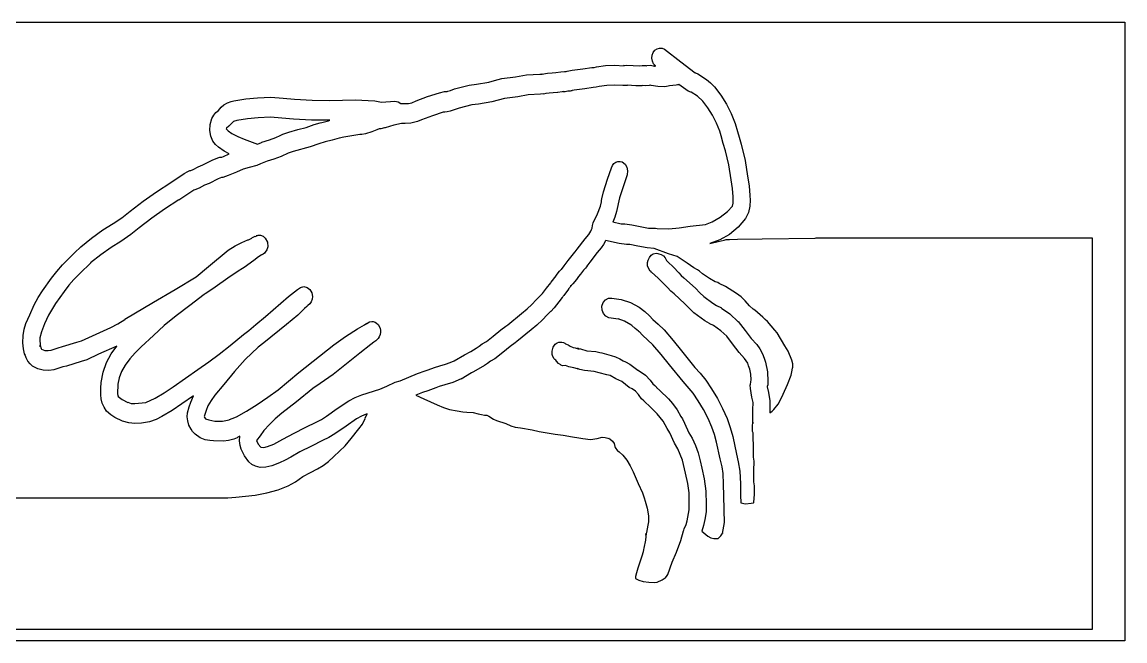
# Model space of a CAD drawing. Extents: x -65 to 553, y 0 to 3651.
# Drawn here: x 225 to 514.3, y 1116 to 1278.4 of the extents above; entities that cross this region are included whole.
import ezdxf

# ---------------------------------------------------------------- set-up
doc = ezdxf.new("R2010")
doc.units = 0

msp = doc.modelspace()

# ---------------------------------------------------------------- linework, layer by layer
at = {"layer": 'Calque_1'}
for p, q in [((209.441, 1278.41), (272.338, 1278.41)), ((272.338, 1278.41), (272.338, 1278.41)), ((272.338, 1278.41), (514.32, 1278.41)), ((514.32, 1278.41), (514.32, 1115.98)), ((390.302, 1269.69), (390.577, 1270.41)), ((390.577, 1270.41), (391.009, 1270.99)), ((391.009, 1270.99), (391.564, 1271.4)), ((391.564, 1271.4), (392.21, 1271.59)), ((392.21, 1271.6), (392.215, 1271.59)), ((392.215, 1271.59), (392.871, 1271.55)), ((392.871, 1271.55), (393.49, 1271.27)), ((393.49, 1271.27), (397.777, 1267.93)), ((390.223, 1268.91), (390.302, 1269.69)), ((390.342, 1268.14), (390.223, 1268.91)), ((390.641, 1267.45), (390.342, 1268.14)), ((391.109, 1266.89), (390.641, 1267.45)), ((397.779, 1267.94), (401.566, 1265.06)), ((354.427, 1263.99), (357.343, 1264.54)), ((357.341, 1264.54), (360.83, 1264.73)), ((360.83, 1264.73), (361.426, 1264.76)), ((361.426, 1264.76), (361.288, 1264.73)), ((361.291, 1264.73), (362.799, 1264.99)), ((362.799, 1264.99), (364.013, 1265.07)), ((364.013, 1265.08), (365.035, 1265.19)), ((365.035, 1265.19), (366.326, 1265.35)), ((366.326, 1265.35), (367.313, 1265.41)), ((367.313, 1265.42), (367.471, 1265.43)), ((367.471, 1265.43), (367.622, 1265.45)), ((367.622, 1265.45), (367.715, 1265.46)), ((367.715, 1265.46), (367.969, 1265.52)), ((367.969, 1265.53), (369.286, 1265.74)), ((369.286, 1265.74), (372.102, 1266.1)), ((372.102, 1266.1), (374.422, 1266.48)), ((374.422, 1266.48), (375.083, 1266.51)), ((375.083, 1266.51), (375.684, 1266.66)), ((375.684, 1266.66), (378.026, 1266.98)), ((378.026, 1266.98), (380.386, 1267.12)), ((380.386, 1267.12), (382.899, 1266.95)), ((382.717, 1266.99), (382.78, 1267.02)), ((382.899, 1266.96), (382.717, 1266.99)), ((382.78, 1267.02), (383.561, 1267.1)), ((383.561, 1267.1), (385.294, 1267.03)), ((385.294, 1267.03), (386.871, 1266.92)), ((386.871, 1266.92), (387.611, 1267.04)), ((387.611, 1267.04), (388.495, 1267.01)), ((388.495, 1267.01), (388.664, 1266.94)), ((388.664, 1266.94), (388.858, 1267.02)), ((388.858, 1267.02), (389.829, 1267.08)), ((389.829, 1267.08), (390.898, 1266.84)), ((390.728, 1266.91), (391.149, 1266.85)), ((390.866, 1266.84), (390.728, 1266.9)), ((390.953, 1266.81), (390.866, 1266.84)), ((390.9, 1266.84), (390.953, 1266.81)), ((391.149, 1266.85), (391.109, 1266.88)), ((401.566, 1265.06), (401.642, 1265.06)), ((401.642, 1265.06), (402.256, 1264.78)), ((402.256, 1264.78), (404.524, 1263.37)), ((338.452, 1260.87), (342.243, 1261.85)), ((342.243, 1261.85), (344.18, 1262.1)), ((344.183, 1262.11), (347.403, 1262.64)), ((347.403, 1262.64), (348.937, 1263.07)), ((348.937, 1263.07), (350.84, 1263.56)), ((350.84, 1263.56), (354.427, 1264)), ((378.393, 1261.74), (376.332, 1261.46)), ((380.465, 1261.87), (378.393, 1261.74)), ((382.576, 1261.72), (380.465, 1261.87)), ((383.69, 1261.76), (382.576, 1261.72)), ((383.899, 1261.83), (383.69, 1261.76)), ((383.854, 1261.86), (383.899, 1261.83)), ((384.886, 1261.8), (383.854, 1261.85)), ((386.008, 1261.66), (384.889, 1261.8)), ((387.532, 1261.69), (386.008, 1261.66)), ((387.863, 1261.75), (387.532, 1261.69)), ((388.575, 1261.69), (387.863, 1261.74)), ((389.519, 1261.75), (388.575, 1261.69)), ((389.715, 1261.83), (389.519, 1261.75)), ((390.019, 1261.73), (389.715, 1261.83)), ((391.773, 1261.47), (390.019, 1261.73)), ((394.795, 1261.64), (394.504, 1261.6)), ((395.716, 1261.76), (394.795, 1261.64)), ((396.562, 1261.88), (395.716, 1261.76)), ((396.909, 1261.93), (396.562, 1261.87)), ((397.094, 1261.97), (396.909, 1261.93)), ((397.261, 1262.03), (397.094, 1261.97)), ((397.261, 1262.03), (397.261, 1262.03)), ((397.266, 1262.02), (397.261, 1262.03)), ((399.743, 1260.28), (397.266, 1262.02)), ((404.524, 1263.37), (405.598, 1262.48)), ((405.598, 1262.48), (406.611, 1261.43)), ((328.353, 1257.76), (331.366, 1258.88)), ((331.366, 1258.88), (334.475, 1259.86)), ((334.478, 1259.85), (335.78, 1260.17)), ((335.78, 1260.18), (336.057, 1260.2)), ((336.057, 1260.2), (336.404, 1260.17)), ((336.407, 1260.17), (336.46, 1260.18)), ((336.46, 1260.18), (336.685, 1260.26)), ((336.685, 1260.26), (337.327, 1260.47)), ((337.327, 1260.48), (338.452, 1260.87)), ((355.065, 1258.8), (351.512, 1258.37)), ((357.766, 1259.32), (355.065, 1258.8)), ((361.008, 1259.48), (357.766, 1259.31)), ((361.778, 1259.53), (361.008, 1259.48)), ((362.346, 1259.63), (361.778, 1259.52)), ((363.249, 1259.77), (362.346, 1259.63)), ((364.344, 1259.84), (363.249, 1259.77)), ((365.458, 1259.96), (364.347, 1259.84)), ((365.49, 1259.96), (365.458, 1259.96)), ((366.659, 1260.11), (365.49, 1259.96)), ((366.948, 1260.14), (366.659, 1260.12)), ((367.093, 1260.11), (366.948, 1260.13)), ((367.225, 1260.11), (367.093, 1260.11)), ((367.331, 1260.12), (367.225, 1260.11)), ((367.408, 1260.13), (367.331, 1260.12)), ((368.128, 1260.23), (367.411, 1260.13)), ((368.696, 1260.31), (368.128, 1260.23)), ((368.749, 1260.31), (368.696, 1260.31)), ((369.043, 1260.37), (368.749, 1260.31)), ((369.178, 1260.4), (369.043, 1260.36)), ((369.268, 1260.44), (369.178, 1260.4)), ((369.85, 1260.53), (369.268, 1260.44)), ((372.649, 1260.88), (369.85, 1260.52)), ((374.829, 1261.25), (372.649, 1260.88)), ((375.613, 1261.3), (374.829, 1261.25)), ((376.332, 1261.46), (375.613, 1261.29)), ((393.625, 1261.44), (391.773, 1261.47)), ((394.491, 1261.6), (393.623, 1261.44)), ((394.504, 1261.6), (394.491, 1261.6)), ((400.386, 1259.98), (399.743, 1260.28)), ((400.497, 1259.97), (400.386, 1259.98)), ((402.182, 1258.93), (400.497, 1259.97)), ((403.531, 1257.68), (402.182, 1258.93)), ((406.611, 1261.43), (408.281, 1259.26)), ((408.281, 1259.26), (409.768, 1256.88)), ((276.465, 1255.2), (277.217, 1256.05)), ((277.217, 1256.05), (277.897, 1256.65)), ((277.897, 1256.65), (278.833, 1257.21)), ((278.831, 1257.21), (279.852, 1257.57)), ((279.852, 1257.57), (280.5, 1257.7)), ((280.5, 1257.7), (283.636, 1258.25)), ((283.636, 1258.25), (286.694, 1258.53)), ((286.692, 1258.52), (290.192, 1258.68)), ((290.195, 1258.68), (293.433, 1258.44)), ((293.433, 1258.44), (296.394, 1258.18)), ((296.394, 1258.18), (301.069, 1257.94)), ((301.069, 1257.94), (305.72, 1257.86)), ((305.72, 1257.86), (312.367, 1258.01)), ((312.367, 1258.01), (317.489, 1257.69)), ((317.489, 1257.69), (319.259, 1257.41)), ((319.259, 1257.41), (322.789, 1257.66)), ((322.789, 1257.66), (323.598, 1257.5)), ((323.598, 1257.5), (324.305, 1257)), ((324.305, 1257), (326.374, 1257.06)), ((326.374, 1257.06), (327.207, 1257.25)), ((327.207, 1257.25), (328.353, 1257.76)), ((342.974, 1256.68), (339.624, 1255.81)), ((344.752, 1256.9), (342.974, 1256.68)), ((348.178, 1257.47), (344.752, 1256.9)), ((351.512, 1258.37), (348.178, 1257.47)), ((404.881, 1255.91), (403.531, 1257.68)), ((406.111, 1253.94), (404.881, 1255.91)), ((409.768, 1256.88), (411.043, 1254.37)), ((274.314, 1251.56), (274.775, 1253.09)), ((274.775, 1253.1), (275.277, 1253.98)), ((275.277, 1253.98), (275.83, 1254.64)), ((275.83, 1254.63), (276.468, 1255.19)), ((284.093, 1253.03), (281.35, 1252.55)), ((286.943, 1253.29), (284.093, 1253.03)), ((290.158, 1253.44), (286.943, 1253.28)), ((293.105, 1253.21), (290.158, 1253.44)), ((290.158, 1253.44), (290.16, 1253.44)), ((296.158, 1252.94), (293.105, 1253.21)), ((332.602, 1253.84), (329.742, 1252.77)), ((335.467, 1254.74), (332.602, 1253.84)), ((335.674, 1254.79), (335.467, 1254.73)), ((335.838, 1254.77), (335.674, 1254.79)), ((336.502, 1254.85), (335.838, 1254.77)), ((337.32, 1255.04), (336.502, 1254.86)), ((338.576, 1255.44), (337.32, 1255.03)), ((339.621, 1255.81), (338.576, 1255.44)), ((407.172, 1251.86), (406.111, 1253.94)), ((411.043, 1254.37), (412.077, 1251.79)), ((274.219, 1249.96), (274.314, 1251.56)), ((278.632, 1250.59), (278.484, 1250.36)), ((278.484, 1250.35), (278.513, 1250.35)), ((278.513, 1250.35), (278.99, 1249.9)), ((279.241, 1251.12), (278.635, 1250.58)), ((280.191, 1252.02), (279.241, 1251.12)), ((280.453, 1252.28), (280.191, 1252.02)), ((280.466, 1252.34), (280.453, 1252.28)), ((281.35, 1252.55), (280.466, 1252.34)), ((294.917, 1249.53), (297.344, 1250.19)), ((300.921, 1252.7), (296.158, 1252.94)), ((297.344, 1250.19), (299.519, 1250.73)), ((299.519, 1250.73), (301.582, 1251.49)), ((305.726, 1252.62), (300.921, 1252.7)), ((301.582, 1251.49), (303.178, 1251.95)), ((303.178, 1251.96), (303.567, 1252.07)), ((303.567, 1252.07), (305.39, 1252.52)), ((305.39, 1252.52), (305.726, 1252.62)), ((318.039, 1250.13), (316.738, 1249.64)), ((318.682, 1250.35), (318.039, 1250.13)), ((319.129, 1250.42), (318.661, 1250.36)), ((318.661, 1250.36), (318.682, 1250.35)), ((320.082, 1250.65), (319.129, 1250.42)), ((320.185, 1250.69), (320.082, 1250.66)), ((322.484, 1251.39), (320.185, 1250.68)), ((324.503, 1251.76), (322.484, 1251.39)), ((325.493, 1251.75), (324.503, 1251.75)), ((326.974, 1251.85), (325.493, 1251.75)), ((328.689, 1252.3), (326.974, 1251.85)), ((329.742, 1252.77), (328.686, 1252.3)), ((408.016, 1249.77), (407.172, 1251.86)), ((412.077, 1251.8), (412.71, 1249.69)), ((274.46, 1248.45), (274.219, 1249.96)), ((275.008, 1247.19), (274.46, 1248.45)), ((275.73, 1246.25), (275.008, 1247.19)), ((278.99, 1249.9), (280.013, 1249.18)), ((280.013, 1249.18), (281.553, 1248.36)), ((281.553, 1248.36), (283.204, 1247.66)), ((283.204, 1247.66), (286.755, 1246.4)), ((287.901, 1246.88), (289.867, 1247.53)), ((289.867, 1247.53), (291.549, 1248.1)), ((291.552, 1248.1), (292.679, 1248.64)), ((292.679, 1248.65), (293.348, 1248.97)), ((293.348, 1248.97), (294.917, 1249.53)), ((306.345, 1247.4), (304.479, 1246.93)), ((308.117, 1247.91), (306.342, 1247.39)), ((309.366, 1248.2), (308.12, 1247.91)), ((309.866, 1248.28), (309.366, 1248.2)), ((313.589, 1248.88), (309.866, 1248.28)), ((314.145, 1248.93), (313.589, 1248.88)), ((315.052, 1249.09), (314.142, 1248.93)), ((316.738, 1249.64), (315.052, 1249.09)), ((408.418, 1248.52), (408.016, 1249.77)), ((408.889, 1246.54), (408.418, 1248.52)), ((412.71, 1249.68), (413.062, 1248.2)), ((413.062, 1248.2), (413.654, 1246.33)), ((276.5, 1245.53), (275.73, 1246.25)), ((278.016, 1244.52), (276.5, 1245.53)), ((279.318, 1243.82), (278.016, 1244.51)), ((286.755, 1246.4), (287.763, 1246.82)), ((287.763, 1246.82), (287.901, 1246.88)), ((296.092, 1244.47), (294.772, 1244)), ((300.574, 1245.64), (296.092, 1244.47)), ((302.805, 1246.45), (300.574, 1245.63)), ((304.479, 1246.93), (302.805, 1246.45)), ((409.495, 1244.62), (408.889, 1246.54)), ((410.355, 1240.92), (409.495, 1244.62)), ((413.654, 1246.34), (414.647, 1242.09)), ((272.401, 1240.96), (275.021, 1242.23)), ((275.021, 1242.23), (276.579, 1242.84)), ((276.579, 1242.84), (276.833, 1242.92)), ((276.833, 1242.92), (277.143, 1242.97)), ((277.143, 1242.98), (277.336, 1242.98)), ((277.336, 1242.98), (277.775, 1243.13)), ((277.775, 1243.13), (279.32, 1243.82)), ((289.237, 1241.88), (287.559, 1241.18)), ((290.973, 1242.44), (289.237, 1241.87)), ((292.978, 1243.14), (290.975, 1242.44)), ((294.772, 1244), (292.978, 1243.13)), ((380.251, 1241.25), (380.73, 1241.62)), ((380.73, 1241.62), (381.283, 1241.82)), ((381.283, 1241.82), (381.857, 1241.84)), ((381.857, 1241.85), (382.415, 1241.7)), ((382.418, 1241.69), (383.159, 1241.14)), ((414.647, 1242.09), (415.329, 1237.94)), ((263.952, 1236.27), (267.509, 1238.66)), ((267.509, 1238.67), (268.472, 1239.22)), ((268.472, 1239.22), (268.972, 1239.42)), ((268.972, 1239.42), (269.211, 1239.44)), ((269.208, 1239.44), (269.832, 1239.71)), ((269.835, 1239.71), (271.176, 1240.44)), ((271.176, 1240.44), (272.401, 1240.97)), ((281.231, 1239.05), (279.053, 1238.1)), ((283.009, 1239.83), (281.231, 1239.05)), ((284.533, 1240.2), (283.009, 1239.83)), ((286.517, 1240.75), (284.533, 1240.2)), ((287.559, 1241.18), (286.517, 1240.75)), ((378.576, 1237.19), (379.592, 1240.15)), ((379.592, 1240.15), (379.862, 1240.76)), ((379.862, 1240.76), (380.251, 1241.25)), ((383.159, 1241.14), (383.651, 1240.33)), ((383.651, 1240.33), (383.849, 1239.35)), ((383.849, 1239.35), (383.714, 1238.32)), ((410.998, 1237.01), (410.355, 1240.92)), ((260.193, 1233.87), (263.952, 1236.27)), ((274.021, 1236.08), (272.854, 1235.58)), ((276.439, 1237.26), (274.021, 1236.08)), ((277.251, 1237.58), (276.439, 1237.26)), ((277.595, 1237.64), (277.251, 1237.58)), ((279.053, 1238.1), (277.595, 1237.64)), ((377.531, 1233.86), (378.576, 1237.19)), ((383.714, 1238.33), (382.64, 1235.17)), ((411.337, 1234.71), (410.998, 1237.01)), ((415.329, 1237.94), (415.692, 1235.42)), ((256.691, 1231.38), (260.192, 1233.86)), ((269.462, 1233.96), (266.123, 1231.7)), ((270.065, 1234.31), (269.462, 1233.96)), ((270.287, 1234.35), (270.065, 1234.31)), ((271.43, 1234.82), (270.287, 1234.35)), ((272.854, 1235.58), (271.43, 1234.81)), ((377.068, 1232.03), (377.531, 1233.85)), ((382.64, 1235.17), (381.73, 1232.31)), ((411.503, 1232.55), (411.337, 1234.71)), ((415.692, 1235.42), (415.895, 1232.86)), ((415.895, 1232.86), (415.954, 1231.64)), ((253.3, 1228.79), (256.691, 1231.38)), ((266.123, 1231.71), (262.369, 1229.31)), ((375.954, 1228.06), (376.687, 1230.08)), ((376.687, 1230.09), (376.949, 1231.26)), ((376.949, 1231.26), (376.965, 1231.53)), ((376.965, 1231.54), (377.065, 1232.03)), ((381.269, 1230.27), (380.92, 1228.67)), ((381.325, 1230.72), (381.269, 1230.27)), ((381.73, 1232.3), (381.325, 1230.72)), ((410.027, 1228.71), (411.342, 1230.12)), ((411.339, 1230.12), (411.538, 1230.88)), ((411.538, 1230.88), (411.503, 1232.54)), ((415.903, 1230.13), (415.559, 1228.47)), ((415.954, 1231.64), (415.903, 1230.13)), ((248.822, 1225.5), (251.147, 1227.05)), ((251.147, 1227.05), (253.3, 1228.79)), ((259.02, 1226.92), (255.72, 1224.4)), ((262.369, 1229.3), (259.02, 1226.92)), ((374.824, 1225.68), (375.954, 1228.06)), ((380.499, 1227.22), (379.991, 1225.93)), ((380.92, 1228.67), (380.499, 1227.22)), ((406.063, 1225.99), (408.125, 1227.23)), ((408.125, 1227.23), (410.027, 1228.71)), ((415.559, 1228.47), (414.739, 1226.81)), ((246.19, 1223.86), (248.822, 1225.5)), ((255.721, 1224.4), (253.539, 1222.63)), ((374.348, 1223.99), (374.554, 1224.34)), ((374.554, 1224.34), (374.615, 1225.03)), ((374.615, 1225.03), (374.824, 1225.68)), ((379.991, 1225.94), (382.14, 1225.48)), ((382.14, 1225.48), (382.658, 1225.41)), ((382.658, 1225.41), (383.053, 1225.48)), ((383.053, 1225.48), (383.124, 1225.44)), ((383.124, 1225.44), (384.942, 1225.18)), ((384.942, 1225.18), (387.556, 1224.66)), ((387.556, 1224.67), (389.318, 1224.35)), ((389.318, 1224.35), (389.331, 1224.35)), ((389.331, 1224.35), (391.167, 1224.28)), ((391.167, 1224.28), (391.599, 1224.2)), ((391.599, 1224.2), (394.689, 1224.14)), ((394.689, 1224.14), (397.343, 1224.4)), ((397.343, 1224.4), (400.28, 1224.83)), ((400.28, 1224.84), (404.262, 1225.31)), ((404.262, 1225.31), (406.063, 1225.99)), ((412.863, 1224.58), (410.575, 1222.68)), ((414.739, 1226.81), (412.863, 1224.58)), ((240.384, 1219.44), (243.214, 1221.72)), ((243.214, 1221.72), (246.189, 1223.86)), ((253.539, 1222.64), (250.838, 1220.82)), ((282.614, 1220.51), (284.228, 1221.21)), ((284.231, 1221.21), (284.369, 1221.25)), ((284.369, 1221.26), (285.25, 1221.73)), ((285.25, 1221.74), (286.117, 1222.18)), ((286.117, 1222.17), (286.52, 1222.32)), ((286.39, 1222.26), (286.739, 1222.39)), ((286.432, 1222.29), (286.39, 1222.27)), ((286.53, 1222.33), (286.432, 1222.29)), ((286.52, 1222.33), (286.53, 1222.33)), ((286.742, 1222.4), (286.924, 1222.44)), ((286.924, 1222.44), (287.194, 1222.46)), ((287.192, 1222.47), (287.501, 1222.45)), ((287.501, 1222.45), (288.181, 1222.21)), ((288.181, 1222.21), (288.774, 1221.71)), ((288.774, 1221.71), (289.324, 1220.65)), ((370.609, 1218.82), (372.707, 1221.49)), ((372.707, 1221.5), (373.641, 1222.68)), ((373.641, 1222.68), (374.213, 1223.56)), ((374.213, 1223.56), (374.348, 1223.99)), ((408.029, 1221.21), (405.381, 1220.28)), ((407.622, 1220.78), (409.175, 1221.2)), ((410.575, 1222.68), (408.029, 1221.21)), ((409.178, 1221.2), (409.678, 1221.35)), ((409.678, 1221.35), (409.733, 1221.32)), ((409.733, 1221.32), (409.963, 1221.33)), ((409.963, 1221.34), (410.585, 1221.36)), ((410.585, 1221.36), (412.646, 1221.41)), ((412.646, 1221.41), (419.166, 1221.51)), ((419.166, 1221.51), (433.085, 1221.72)), ((433.085, 1221.73), (433.337, 1221.81)), ((433.337, 1221.81), (437.681, 1221.81)), ((437.681, 1221.81), (505.737, 1221.81)), ((505.737, 1221.81), (505.737, 1118.96)), ((238.73, 1217.87), (240.384, 1219.44)), ((248.34, 1219.28), (245.596, 1217.3)), ((250.838, 1220.82), (248.34, 1219.28)), ((273.857, 1214.29), (279.008, 1218.52)), ((279.008, 1218.52), (280.839, 1219.65)), ((280.839, 1219.65), (282.617, 1220.51)), ((289.181, 1218.63), (288.771, 1217.98)), ((289.404, 1219.42), (289.181, 1218.63)), ((289.324, 1220.65), (289.404, 1219.42)), ((370.101, 1218.13), (370.609, 1218.83)), ((376.922, 1219.19), (375.88, 1217.89)), ((377.483, 1220), (376.922, 1219.19)), ((378.026, 1220.96), (377.486, 1220)), ((378.057, 1221.06), (378.026, 1220.96)), ((378.068, 1221.06), (378.057, 1221.06)), ((381.605, 1220.31), (378.068, 1221.07)), ((378.068, 1221.07), (378.068, 1221.06)), ((383.577, 1220.05), (381.605, 1220.31)), ((383.926, 1220.06), (383.579, 1220.05)), ((383.936, 1220.06), (383.926, 1220.06)), ((384.055, 1220.06), (383.936, 1220.06)), ((384.378, 1220.01), (384.055, 1220.06)), ((386.5, 1219.57), (384.378, 1220.01)), ((388.961, 1219.15), (386.5, 1219.57)), ((390.831, 1219.02), (388.961, 1219.14)), ((394.567, 1217.58), (390.831, 1219.02)), ((405.378, 1220.28), (405.783, 1220.39)), ((405.783, 1220.39), (407.622, 1220.78)), ((235.606, 1214.72), (237.298, 1216.4)), ((237.298, 1216.4), (238.73, 1217.87)), ((245.596, 1217.3), (242.957, 1215.18)), ((285.781, 1215.79), (283.212, 1214.01)), ((287.025, 1216.75), (285.784, 1215.79)), ((287.686, 1217.23), (287.025, 1216.75)), ((287.811, 1217.32), (287.686, 1217.23)), ((287.856, 1217.33), (287.811, 1217.31)), ((288.009, 1217.39), (287.856, 1217.32)), ((288.221, 1217.5), (288.009, 1217.39)), ((288.544, 1217.74), (288.218, 1217.5)), ((288.774, 1217.98), (288.544, 1217.75)), ((367.231, 1214.43), (368.278, 1215.84)), ((368.278, 1215.85), (369.998, 1218)), ((370.001, 1217.99), (370.019, 1218.05)), ((370.019, 1218.05), (370.101, 1218.12)), ((373.893, 1215.36), (373.366, 1214.65)), ((375.88, 1217.89), (373.89, 1215.36)), ((389.045, 1215.28), (389.202, 1215.92)), ((389.202, 1215.92), (389.553, 1216.61)), ((389.553, 1216.61), (390.022, 1217.2)), ((390.022, 1217.2), (390.538, 1217.57)), ((390.538, 1217.58), (391.321, 1217.74)), ((391.321, 1217.73), (391.744, 1217.64)), ((391.744, 1217.64), (391.988, 1217.54)), ((391.988, 1217.55), (392.009, 1217.55)), ((392.009, 1217.55), (392.662, 1217.4)), ((392.662, 1217.4), (393.239, 1217.04)), ((393.239, 1217.04), (393.7, 1216.49)), ((393.7, 1216.49), (394.012, 1215.8)), ((394.012, 1215.79), (394.35, 1215.49)), ((394.348, 1215.49), (395.906, 1214.07)), ((396.843, 1216.86), (394.567, 1217.57)), ((399.422, 1215.09), (396.84, 1216.86)), ((232.701, 1211.17), (234.097, 1212.98)), ((234.097, 1212.98), (235.606, 1214.72)), ((242.958, 1215.18), (240.14, 1212.39)), ((270.647, 1211.52), (273.854, 1214.29)), ((282.051, 1213.31), (279.601, 1211.64)), ((282.368, 1213.51), (282.051, 1213.31)), ((283.212, 1214.02), (282.368, 1213.51)), ((365.085, 1211.86), (365.982, 1212.99)), ((365.982, 1213), (366.611, 1213.61)), ((366.461, 1213.49), (367.231, 1214.44)), ((366.529, 1213.53), (366.461, 1213.49)), ((366.611, 1213.61), (366.529, 1213.53)), ((372.258, 1213.25), (371.477, 1212.27)), ((372.414, 1213.45), (372.258, 1213.25)), ((372.549, 1213.57), (372.416, 1213.45)), ((372.66, 1213.69), (372.549, 1213.57)), ((372.797, 1213.86), (372.66, 1213.69)), ((373.059, 1214.2), (372.797, 1213.86)), ((373.332, 1214.59), (373.059, 1214.2)), ((373.366, 1214.65), (373.332, 1214.59)), ((389.09, 1214.45), (389.045, 1215.28)), ((389.225, 1214.03), (389.09, 1214.45)), ((389.503, 1213.48), (389.225, 1214.04)), ((389.794, 1213.09), (389.503, 1213.47)), ((390.109, 1212.75), (389.797, 1213.09)), ((391.855, 1211.17), (390.109, 1212.75)), ((395.906, 1214.07), (397.29, 1212.61)), ((397.29, 1212.61), (397.917, 1211.89)), ((401.182, 1213.92), (399.422, 1215.09)), ((402.214, 1213.36), (401.182, 1213.92)), ((402.664, 1213.02), (402.211, 1213.35)), ((403.484, 1212.3), (402.664, 1213.02)), ((230.352, 1207.9), (232.7, 1211.17)), ((238.554, 1210.84), (237.272, 1209.34)), ((240.14, 1212.39), (238.554, 1210.84)), ((265.139, 1208.18), (270.647, 1211.53)), ((279.601, 1211.64), (274.994, 1208.39)), ((362.55, 1208.56), (363.68, 1209.98)), ((363.68, 1209.98), (363.82, 1210.14)), ((363.82, 1210.15), (365.05, 1211.82)), ((365.05, 1211.82), (365.085, 1211.86)), ((369.493, 1209.71), (369.019, 1209.26)), ((370.421, 1210.85), (369.493, 1209.71)), ((370.98, 1211.6), (370.419, 1210.84)), ((371.477, 1212.27), (370.98, 1211.6)), ((394.321, 1208.74), (391.855, 1211.17)), ((397.917, 1211.89), (398.629, 1211.31)), ((398.629, 1211.31), (401.621, 1208.53)), ((405.296, 1211.1), (403.481, 1212.3)), ((406.818, 1210.27), (405.296, 1211.1)), ((407.516, 1210.02), (406.818, 1210.27)), ((407.836, 1209.83), (407.516, 1210.03)), ((409.561, 1208.97), (407.836, 1209.83)), ((229.195, 1206.11), (230.352, 1207.9)), ((236.026, 1207.72), (233.773, 1204.57)), ((237.272, 1209.34), (236.026, 1207.72)), ((259.474, 1204.9), (265.139, 1208.18)), ((272.772, 1206.89), (268.999, 1204.02)), ((272.997, 1207.08), (272.772, 1206.89)), ((274.994, 1208.39), (272.994, 1207.08)), ((294.883, 1206.35), (297.222, 1208.2)), ((297.222, 1208.2), (297.971, 1208.77)), ((297.971, 1208.77), (298.854, 1208.98)), ((298.854, 1208.98), (299.749, 1208.77)), ((299.749, 1208.77), (300.482, 1208.21)), ((300.482, 1208.21), (300.974, 1207.37)), ((300.974, 1207.37), (301.156, 1206.34)), ((359.846, 1205.48), (360.997, 1206.65)), ((360.997, 1206.65), (361.529, 1207.19)), ((361.529, 1207.19), (362.55, 1208.56)), ((367.082, 1206.65), (366.955, 1206.47)), ((368.329, 1208.34), (367.082, 1206.65)), ((369.083, 1209.31), (368.329, 1208.35)), ((368.329, 1208.35), (368.329, 1208.34)), ((369.019, 1209.27), (368.892, 1209.15)), ((368.892, 1209.15), (369.017, 1209.26)), ((369.017, 1209.26), (369.083, 1209.31)), ((395.141, 1207.82), (394.321, 1208.74)), ((396.041, 1207.07), (395.141, 1207.82)), ((398.827, 1204.48), (396.041, 1207.06)), ((401.621, 1208.53), (402.764, 1207.35)), ((402.764, 1207.35), (403.791, 1206.38)), ((412.366, 1207.2), (409.561, 1208.97)), ((413.625, 1206.26), (412.366, 1207.2)), ((226.958, 1201.6), (228.127, 1204.2)), ((228.127, 1204.21), (229.195, 1206.11)), ((233.773, 1204.57), (231.888, 1201.47)), ((251.936, 1200.39), (259.474, 1204.9)), ((268.999, 1204.02), (265.393, 1201.34)), ((288.835, 1201.13), (294.883, 1206.35)), ((299.974, 1204.05), (299.677, 1203.74)), ((300.468, 1204.46), (299.976, 1204.04)), ((300.839, 1205.01), (300.468, 1204.46)), ((301.074, 1205.64), (300.839, 1205.01)), ((301.156, 1206.34), (301.074, 1205.64)), ((357.468, 1203.11), (358.708, 1204.25)), ((358.708, 1204.25), (359.846, 1205.47)), ((365.783, 1205.01), (364.577, 1203.42)), ((366.68, 1206.15), (365.783, 1205.01)), ((366.821, 1206.3), (366.68, 1206.15)), ((366.68, 1206.15), (366.68, 1206.15)), ((366.68, 1206.15), (366.68, 1206.15)), ((366.945, 1206.46), (366.821, 1206.31)), ((366.821, 1206.3), (366.821, 1206.3)), ((366.955, 1206.47), (366.934, 1206.44)), ((366.934, 1206.45), (366.945, 1206.46)), ((377.115, 1203.85), (377.438, 1204.82)), ((377.134, 1202.81), (377.115, 1203.85)), ((377.438, 1204.82), (378.026, 1205.54)), ((378.026, 1205.54), (378.796, 1205.94)), ((378.796, 1205.94), (379.669, 1205.96)), ((379.669, 1205.96), (382.127, 1205.63)), ((382.127, 1205.63), (384.603, 1204.8)), ((384.603, 1204.8), (386.865, 1203.54)), ((399.952, 1203.31), (398.827, 1204.48)), ((403.791, 1206.39), (406.175, 1204.62)), ((406.175, 1204.62), (407.159, 1204.06)), ((407.159, 1204.06), (408.498, 1203.37)), ((414.718, 1205.23), (413.625, 1206.26)), ((415.835, 1203.9), (414.718, 1205.23)), ((416.771, 1203.09), (415.835, 1203.9)), ((225.955, 1199.27), (226.958, 1201.6)), ((231.889, 1201.47), (230.87, 1199.18)), ((265.393, 1201.34), (262.248, 1198.76)), ((286.316, 1199.02), (288.835, 1201.13)), ((297.33, 1201.46), (294.367, 1199.01)), ((299.077, 1203.2), (297.33, 1201.46)), ((299.677, 1203.74), (299.077, 1203.2)), ((352.374, 1198.96), (355.994, 1201.95)), ((355.994, 1201.95), (357.468, 1203.11)), ((362.749, 1201.55), (361.534, 1200.25)), ((363.661, 1202.49), (362.749, 1201.55)), ((364.577, 1203.42), (363.664, 1202.48)), ((377.475, 1201.89), (377.134, 1202.81)), ((378.079, 1201.19), (377.475, 1201.89)), ((378.891, 1200.81), (378.079, 1201.19)), ((386.865, 1203.54), (388.318, 1202.44)), ((388.318, 1202.44), (389.556, 1201.32)), ((389.556, 1201.32), (390.495, 1200.31)), ((401.24, 1202.11), (399.952, 1203.31)), ((404.055, 1200.03), (401.24, 1202.12)), ((408.498, 1203.36), (410.678, 1201.8)), ((410.678, 1201.8), (412.861, 1199.77)), ((417.253, 1202.78), (416.771, 1203.09)), ((419.356, 1200.94), (417.253, 1202.78)), ((419.528, 1200.82), (419.356, 1200.93)), ((225.501, 1197.81), (225.955, 1199.27)), ((230.87, 1199.19), (230.021, 1197.11)), ((243.403, 1196.08), (248.251, 1198.24)), ((248.25, 1198.24), (250.059, 1199.22)), ((250.059, 1199.22), (251.936, 1200.38)), ((262.248, 1198.76), (259.423, 1196.17)), ((284.488, 1197.47), (286.313, 1199.02)), ((294.367, 1199), (288.403, 1194.24)), ((312.996, 1197.87), (314.761, 1198.97)), ((314.761, 1198.97), (315.401, 1199.34)), ((315.335, 1199.19), (315.685, 1199.47)), ((315.401, 1199.34), (315.338, 1199.19)), ((315.685, 1199.47), (316.126, 1199.7)), ((316.126, 1199.7), (316.73, 1199.82)), ((316.73, 1199.83), (317.092, 1199.82)), ((317.092, 1199.82), (317.64, 1199.63)), ((317.64, 1199.63), (317.992, 1199.41)), ((317.992, 1199.41), (318.354, 1199.06)), ((318.354, 1199.06), (318.883, 1198.03)), ((318.883, 1198.03), (318.981, 1197.5)), ((350.594, 1197.63), (351.882, 1198.59)), ((351.882, 1198.59), (352.374, 1198.96)), ((360.045, 1198.88), (358.51, 1197.66)), ((361.534, 1200.25), (360.045, 1198.88)), ((381.349, 1200.47), (378.891, 1200.8)), ((383.042, 1199.89), (381.346, 1200.48)), ((384.701, 1198.98), (383.042, 1199.89)), ((384.69, 1198.96), (384.701, 1198.97)), ((384.923, 1198.75), (384.69, 1198.96)), ((385.799, 1198.02), (384.923, 1198.75)), ((386.662, 1197.32), (385.799, 1198.02)), ((390.495, 1200.32), (391.85, 1199.09)), ((391.85, 1199.09), (393.385, 1197.6)), ((405.317, 1199.3), (404.058, 1200.03)), ((405.41, 1199.25), (405.317, 1199.3)), ((406.399, 1198.75), (405.41, 1199.24)), ((408.252, 1197.39), (406.399, 1198.75)), ((412.861, 1199.78), (414.694, 1197.46)), ((419.957, 1200.36), (419.528, 1200.82)), ((420.51, 1199.86), (419.957, 1200.36)), ((422.478, 1197.56), (420.51, 1199.86)), ((225.201, 1194.19), (225.217, 1196.15)), ((225.218, 1196.15), (225.501, 1197.81)), ((230.021, 1197.11), (229.596, 1195.57)), ((229.596, 1195.57), (229.722, 1193.18)), ((240.54, 1194.75), (243.402, 1196.08)), ((259.423, 1196.18), (256.191, 1193.2)), ((279.564, 1193.5), (283.054, 1196.37)), ((283.054, 1196.37), (284.488, 1197.47)), ((306.765, 1193.68), (309.784, 1195.91)), ((309.784, 1195.91), (312.996, 1197.87)), ((318.397, 1195.4), (317.788, 1194.75)), ((318.658, 1195.81), (318.397, 1195.4)), ((318.894, 1196.42), (318.658, 1195.81)), ((318.992, 1197.05), (318.894, 1196.42)), ((318.981, 1197.5), (318.992, 1197.05)), ((346.789, 1194.58), (348.593, 1195.98)), ((348.593, 1195.98), (350.594, 1197.63)), ((358.51, 1197.66), (354.782, 1194.58)), ((386.879, 1197.15), (386.662, 1197.32)), ((387.717, 1196.26), (386.842, 1197.2)), ((386.842, 1197.2), (386.879, 1197.15)), ((390.442, 1193.71), (387.717, 1196.26)), ((393.385, 1197.6), (395.769, 1194.81)), ((409.842, 1195.96), (408.252, 1197.39)), ((411.376, 1193.99), (409.839, 1195.96)), ((414.694, 1197.46), (416.253, 1195.4)), ((416.253, 1195.4), (417.702, 1193.77)), ((423.105, 1196.83), (422.478, 1197.56)), ((425.108, 1193.41), (423.108, 1196.83)), ((225.339, 1192.67), (225.201, 1194.19)), ((225.61, 1191.29), (225.339, 1192.66)), ((229.722, 1193.18), (229.72, 1193.58)), ((229.72, 1193.58), (229.955, 1192.7)), ((229.955, 1192.7), (230.071, 1192.54)), ((230.071, 1192.54), (230.965, 1192.24)), ((230.965, 1192.24), (231.809, 1192.2)), ((231.809, 1192.2), (232.583, 1192.31)), ((232.583, 1192.31), (234.407, 1192.9)), ((234.408, 1192.9), (235.586, 1193.22)), ((235.586, 1193.22), (239.327, 1194.38)), ((239.328, 1194.39), (240.54, 1194.76)), ((249.801, 1193.35), (245.017, 1191.22)), ((248.341, 1191.31), (249.8, 1193.35)), ((256.191, 1193.2), (254.629, 1191.63)), ((276.672, 1191.22), (279.564, 1193.5)), ((286.861, 1193.06), (283.48, 1189.84)), ((288.406, 1194.25), (286.861, 1193.07)), ((297.584, 1186.4), (306.765, 1193.68)), ((316.444, 1193.82), (313.589, 1191.5)), ((317.283, 1194.41), (316.444, 1193.82)), ((317.788, 1194.75), (317.283, 1194.4)), ((342.685, 1191.96), (344.098, 1192.81)), ((344.098, 1192.8), (344.897, 1193.38)), ((344.897, 1193.38), (345.696, 1193.96)), ((345.694, 1193.97), (346.789, 1194.59)), ((353.009, 1193.27), (351.133, 1191.71)), ((354.29, 1194.22), (353.012, 1193.27)), ((354.779, 1194.58), (354.29, 1194.21)), ((364.021, 1192.03), (364.291, 1193.08)), ((364.291, 1193.08), (364.847, 1193.86)), ((364.847, 1193.86), (365.373, 1194.23)), ((365.373, 1194.23), (365.754, 1194.37)), ((365.754, 1194.37), (366.207, 1194.43)), ((366.207, 1194.43), (366.588, 1194.39)), ((366.588, 1194.39), (366.982, 1194.27)), ((366.982, 1194.27), (367.321, 1194.11)), ((367.321, 1194.11), (367.487, 1194.01)), ((367.487, 1194.01), (367.567, 1193.96)), ((367.567, 1193.96), (367.76, 1193.84)), ((367.76, 1193.84), (368.281, 1193.67)), ((368.281, 1193.67), (368.752, 1193.35)), ((368.752, 1193.35), (369.564, 1193)), ((369.564, 1193.01), (370.075, 1192.92)), ((370.075, 1192.92), (371.123, 1192.6)), ((371.123, 1192.59), (370.72, 1192.78)), ((370.72, 1192.78), (371.472, 1192.61)), ((371.472, 1192.62), (373.131, 1192.12)), ((392.596, 1191.18), (390.442, 1193.71)), ((395.769, 1194.81), (397.946, 1192.12)), ((413.133, 1191.7), (411.376, 1193.99)), ((417.702, 1193.77), (418.515, 1192.67)), ((418.515, 1192.67), (419.269, 1191.3)), ((425.968, 1192.02), (425.108, 1193.41)), ((225.721, 1191.11), (225.61, 1191.29)), ((225.727, 1191.23), (225.721, 1191.11)), ((226.049, 1190.28), (225.727, 1191.23)), ((226.508, 1189.43), (226.049, 1190.28)), ((227.069, 1188.7), (226.508, 1189.43)), ((240.463, 1189.33), (236.608, 1188.13)), ((241.934, 1189.79), (240.463, 1189.33)), ((245.017, 1191.22), (241.934, 1189.79)), ((247.103, 1189.04), (248.341, 1191.31)), ((253.203, 1190.02), (251.993, 1188.37)), ((254.629, 1191.63), (253.202, 1190.02)), ((273.976, 1189.21), (276.672, 1191.21)), ((283.48, 1189.84), (280.688, 1186.71)), ((313.589, 1191.5), (310.115, 1188.7)), ((337.259, 1189.02), (338.351, 1189.5)), ((338.351, 1189.49), (341.058, 1191.08)), ((341.058, 1191.08), (342.685, 1191.95)), ((347.837, 1189.4), (347.067, 1188.84)), ((348.974, 1190.05), (347.837, 1189.4)), ((351.133, 1191.71), (348.972, 1190.05)), ((364.079, 1191.17), (364.021, 1192.04)), ((364.251, 1190.62), (364.079, 1191.17)), ((364.55, 1190.06), (364.251, 1190.62)), ((364.744, 1189.85), (364.55, 1190.06)), ((364.979, 1189.63), (364.744, 1189.86)), ((365.185, 1189.4), (364.979, 1189.63)), ((365.733, 1188.82), (365.185, 1189.4)), ((373.131, 1192.11), (375.509, 1191.92)), ((375.512, 1191.93), (376.557, 1191.71)), ((376.557, 1191.71), (377.049, 1191.56)), ((377.047, 1191.56), (379.534, 1190.9)), ((379.534, 1190.9), (380.661, 1190.58)), ((380.661, 1190.59), (381.833, 1190)), ((381.833, 1190), (382.669, 1189.49)), ((382.669, 1189.49), (383.264, 1189.25)), ((394.84, 1188.42), (392.596, 1191.18)), ((397.946, 1192.13), (401.497, 1187.76)), ((414.488, 1190.11), (413.133, 1191.7)), ((415.35, 1188.89), (414.488, 1190.11)), ((419.269, 1191.3), (419.639, 1190.16)), ((419.639, 1190.16), (420.036, 1189.11)), ((426.902, 1189.68), (425.968, 1192.02)), ((427.159, 1188.67), (426.902, 1189.68)), ((227.703, 1188.12), (227.069, 1188.7)), ((229.063, 1187.37), (227.703, 1188.12)), ((230.465, 1187.03), (229.063, 1187.37)), ((231.958, 1186.98), (230.464, 1187.04)), ((233.307, 1187.16), (231.958, 1186.98)), ((235.681, 1187.9), (233.307, 1187.16)), ((236.608, 1188.13), (235.681, 1187.89)), ((245.731, 1183.79), (246.197, 1186.54)), ((246.197, 1186.54), (247.103, 1189.04)), ((251.055, 1186.71), (250.419, 1185.03)), ((251.993, 1188.37), (251.055, 1186.71)), ((264.579, 1182.65), (271.055, 1187.19)), ((271.055, 1187.19), (273.976, 1189.21)), ((280.688, 1186.71), (277.886, 1183.31)), ((292.168, 1181.9), (297.584, 1186.41)), ((310.115, 1188.7), (306.541, 1185.95)), ((328.707, 1186.17), (330.729, 1186.85)), ((330.729, 1186.85), (331.525, 1187.12)), ((331.525, 1187.12), (333.195, 1187.76)), ((333.197, 1187.77), (334.61, 1188.19)), ((334.61, 1188.19), (336.026, 1188.61)), ((336.023, 1188.62), (337.259, 1189.02)), ((343.402, 1186.61), (342.897, 1186.34)), ((346.297, 1188.28), (343.402, 1186.6)), ((347.067, 1188.84), (346.297, 1188.28)), ((366.278, 1188.41), (365.733, 1188.82)), ((366.834, 1188.22), (366.278, 1188.4)), ((367.577, 1188.24), (366.834, 1188.22)), ((368.437, 1187.94), (367.577, 1188.24)), ((369.686, 1187.64), (368.437, 1187.94)), ((370.705, 1187.36), (369.686, 1187.64)), ((371.31, 1187.24), (370.578, 1187.49)), ((370.578, 1187.49), (370.789, 1187.4)), ((370.789, 1187.4), (370.705, 1187.36)), ((372.506, 1186.93), (371.31, 1187.24)), ((375.083, 1186.71), (372.506, 1186.92)), ((376.396, 1186.37), (375.083, 1186.71)), ((383.264, 1189.25), (384.402, 1188.65)), ((384.405, 1188.65), (386.474, 1187.04)), ((386.474, 1187.05), (386.429, 1187.1)), ((386.429, 1187.1), (386.865, 1186.87)), ((386.865, 1186.87), (388.527, 1185.7)), ((398.391, 1184.06), (394.84, 1188.42)), ((401.497, 1187.76), (402.838, 1186.24)), ((415.57, 1188.17), (415.35, 1188.89)), ((415.917, 1187.27), (415.57, 1188.17)), ((416.171, 1185.98), (415.917, 1187.27)), ((420.033, 1189.11), (420.563, 1186.6)), ((420.563, 1186.6), (420.668, 1184.11)), ((426.725, 1185.73), (426.884, 1186.59)), ((426.884, 1186.58), (427.138, 1187.6)), ((427.138, 1187.6), (427.225, 1187.82)), ((427.225, 1187.82), (427.159, 1188.67)), ((245.62, 1182.36), (245.73, 1183.78)), ((250.419, 1185.03), (250.117, 1183.33)), ((303.212, 1183.55), (301.249, 1182.23)), ((306.541, 1185.95), (303.212, 1183.55)), ((320.69, 1182.88), (322.86, 1183.86)), ((322.857, 1183.87), (324.127, 1184.29)), ((324.127, 1184.29), (328.707, 1186.17)), ((337.949, 1183.78), (335.901, 1183.18)), ((340.156, 1184.73), (337.949, 1183.78)), ((342.897, 1186.33), (340.156, 1184.72)), ((378.409, 1185.84), (376.396, 1186.38)), ((379.261, 1185.62), (378.409, 1185.83)), ((380.764, 1184.77), (379.261, 1185.62)), ((382.291, 1184.05), (380.764, 1184.76)), ((384.267, 1182.51), (382.291, 1184.05)), ((388.527, 1185.7), (389.792, 1184.4)), ((389.792, 1184.4), (390.469, 1183.46)), ((401.023, 1180.98), (398.388, 1184.05)), ((402.838, 1186.24), (404.315, 1184.45)), ((404.315, 1184.46), (405.884, 1182.17)), ((416.089, 1183.36), (416.192, 1183.94)), ((416.266, 1184.5), (416.171, 1185.98)), ((416.192, 1183.95), (416.266, 1184.5)), ((420.668, 1184.11), (420.586, 1183.21)), ((425.791, 1183.28), (426.725, 1185.72)), ((245.616, 1180.54), (245.62, 1182.36)), ((250.117, 1183.32), (250.006, 1180.92)), ((250.006, 1180.93), (250.091, 1180.32)), ((259.859, 1179.69), (262.267, 1181.09)), ((262.267, 1181.09), (264.578, 1182.65)), ((277.886, 1183.32), (275.571, 1180.49)), ((289.467, 1179.93), (292.171, 1181.89)), ((301.249, 1182.23), (296.926, 1178.74)), ((314.063, 1180.58), (318.83, 1182.06)), ((318.83, 1182.06), (320.69, 1182.88)), ((330.025, 1181.19), (328.231, 1180.45)), ((331.425, 1181.66), (330.025, 1181.19)), ((332.822, 1182.13), (331.422, 1181.66)), ((333.507, 1182.4), (332.822, 1182.13)), ((334.412, 1182.75), (333.507, 1182.4)), ((335.901, 1183.18), (334.412, 1182.75)), ((385.032, 1182.11), (384.267, 1182.51)), ((385.886, 1181.51), (385.032, 1182.11)), ((386.728, 1180.64), (385.889, 1181.51)), ((386.86, 1180.38), (386.728, 1180.64)), ((390.469, 1183.46), (390.977, 1183)), ((390.977, 1183), (391.374, 1182.56)), ((391.374, 1182.56), (391.4, 1182.5)), ((391.4, 1182.5), (392.295, 1181.72)), ((392.295, 1181.72), (394.541, 1179.51)), ((402.37, 1179.01), (401.023, 1180.99)), ((405.884, 1182.17), (407.389, 1179.64)), ((416.014, 1183.07), (416.089, 1183.37)), ((416.046, 1182.23), (416.014, 1183.07)), ((416.459, 1179.99), (416.046, 1182.23)), ((420.478, 1182.79), (420.459, 1182.68)), ((420.459, 1182.69), (420.803, 1181.21)), ((420.586, 1183.21), (420.478, 1182.79)), ((420.803, 1181.21), (421.137, 1178.98)), ((423.656, 1178.77), (424.635, 1180.76)), ((424.635, 1180.76), (425.791, 1183.28)), ((245.741, 1179.5), (245.616, 1180.54)), ((246.016, 1178.4), (245.741, 1179.5)), ((246.475, 1177.31), (246.016, 1178.4)), ((250.091, 1180.32), (250.262, 1180.01)), ((250.263, 1180), (250.284, 1180.01)), ((250.284, 1180.01), (250.501, 1179.84)), ((250.501, 1179.84), (251.257, 1179.33)), ((251.257, 1179.33), (252.717, 1178.6)), ((252.718, 1178.61), (253.564, 1178.34)), ((253.564, 1178.34), (254.542, 1178.32)), ((254.542, 1178.32), (257.39, 1178.55)), ((257.39, 1178.55), (259.859, 1179.68)), ((266.856, 1178.19), (264.31, 1176.47)), ((269.936, 1180.35), (266.858, 1178.19)), ((268.793, 1177.44), (269.237, 1178.61)), ((269.237, 1178.61), (269.936, 1180.34)), ((274.574, 1179.1), (273.735, 1177.7)), ((275.571, 1180.49), (274.574, 1179.1)), ((283.847, 1176.29), (286.599, 1178.05)), ((286.599, 1178.05), (289.467, 1179.93)), ((296.926, 1178.74), (293.145, 1175.77)), ((307.604, 1176.96), (310.655, 1179)), ((310.655, 1179), (312.311, 1179.88)), ((312.311, 1179.88), (314.065, 1180.58)), ((328.234, 1180.45), (330.353, 1179.5)), ((330.353, 1179.51), (333.888, 1177.92)), ((333.888, 1177.92), (335.536, 1177.23)), ((387.514, 1179.55), (386.86, 1180.38)), ((388.114, 1179), (387.514, 1179.55)), ((388.506, 1178.56), (388.114, 1179.01)), ((389.469, 1177.7), (388.506, 1178.55)), ((394.541, 1179.51), (395.644, 1178.29)), ((395.644, 1178.29), (396.822, 1176.64)), ((403.717, 1176.74), (402.37, 1179.01)), ((407.389, 1179.64), (408.76, 1177)), ((416.755, 1178.53), (416.459, 1179.99)), ((416.716, 1176.67), (416.758, 1178.53)), ((421.137, 1178.99), (421.179, 1177.27)), ((422.206, 1176.76), (423.328, 1178.08)), ((423.253, 1178), (423.333, 1178.16)), ((423.328, 1178.08), (423.253, 1178)), ((423.333, 1178.16), (423.656, 1178.77)), ((247.154, 1176.3), (246.475, 1177.31)), ((248.249, 1175.29), (247.154, 1176.3)), ((249.336, 1174.63), (248.249, 1175.29)), ((261.669, 1174.92), (260.177, 1174.14)), ((264.31, 1176.47), (261.668, 1174.93)), ((268.319, 1174.83), (268.382, 1175.85)), ((268.441, 1173.72), (268.319, 1174.83)), ((268.382, 1175.85), (268.793, 1177.44)), ((272.706, 1174.86), (272.706, 1174.86)), ((272.706, 1174.86), (272.722, 1174.85)), ((273.261, 1176.47), (272.708, 1174.85)), ((272.722, 1174.84), (273.113, 1174.29)), ((273.735, 1177.7), (273.261, 1176.47)), ((280.066, 1174.4), (281.178, 1174.82)), ((281.178, 1174.82), (283.847, 1176.29)), ((293.145, 1175.77), (291.34, 1174.26)), ((303.553, 1174.13), (304.845, 1174.96)), ((304.845, 1174.96), (307.604, 1176.96)), ((313.981, 1175.01), (312.703, 1174.26)), ((315.219, 1175.53), (313.981, 1175.01)), ((314.938, 1174.41), (315.513, 1175.63)), ((315.513, 1175.62), (315.216, 1175.53)), ((335.536, 1177.23), (337.137, 1176.73)), ((337.137, 1176.72), (339.095, 1176.39)), ((339.095, 1176.39), (340.571, 1176.12)), ((340.571, 1176.12), (341.659, 1176.06)), ((341.659, 1176.06), (343.344, 1175.98)), ((343.344, 1175.98), (344.606, 1175.63)), ((344.606, 1175.63), (345.466, 1175.37)), ((345.466, 1175.37), (346.302, 1175.28)), ((346.302, 1175.28), (346.874, 1175.2)), ((346.874, 1175.2), (347.405, 1174.95)), ((347.405, 1174.95), (348.673, 1174.18)), ((391.599, 1175.61), (389.469, 1177.7)), ((393.199, 1173.66), (391.599, 1175.61)), ((396.822, 1176.63), (397.774, 1174.85)), ((397.774, 1174.86), (398.197, 1174.24)), ((404.944, 1174.38), (403.717, 1176.74)), ((408.76, 1177), (409.918, 1174.37)), ((416.647, 1174.18), (416.716, 1176.67)), ((421.179, 1177.27), (421.11, 1175.82)), ((421.11, 1175.81), (421.796, 1176.28)), ((421.796, 1176.28), (422.206, 1176.76)), ((251.346, 1173.64), (249.335, 1174.63)), ((252.975, 1173.19), (251.346, 1173.63)), ((254.559, 1173.09), (252.975, 1173.19)), ((256.278, 1173.13), (254.559, 1173.09)), ((258.358, 1173.45), (256.278, 1173.13)), ((260.177, 1174.14), (258.358, 1173.45)), ((268.755, 1172.6), (268.441, 1173.72)), ((269.285, 1171.57), (268.755, 1172.6)), ((273.116, 1174.29), (273.949, 1174.01)), ((273.949, 1174.01), (275.553, 1173.69)), ((275.553, 1173.69), (277.542, 1173.67)), ((277.542, 1173.67), (279.331, 1173.99)), ((279.331, 1173.99), (279.4, 1174.07)), ((279.4, 1174.07), (280.064, 1174.39)), ((289.843, 1172.82), (288.411, 1171.17)), ((291.34, 1174.26), (289.845, 1172.82)), ((296.322, 1170.5), (299.204, 1171.96)), ((299.204, 1171.96), (302.31, 1173.49)), ((302.31, 1173.49), (303.553, 1174.13)), ((309.993, 1172.38), (307.035, 1170.32)), ((312.703, 1174.26), (309.993, 1172.38)), ((313.343, 1171.61), (314.253, 1172.91)), ((314.253, 1172.91), (314.938, 1174.4)), ((348.673, 1174.18), (349.414, 1173.87)), ((349.414, 1173.88), (351.856, 1173.08)), ((351.856, 1173.07), (353.16, 1172.45)), ((353.16, 1172.45), (354.377, 1172.11)), ((354.377, 1172.11), (355.729, 1171.87)), ((394.226, 1171.76), (393.199, 1173.66)), ((398.197, 1174.24), (398.801, 1173.15)), ((398.801, 1173.14), (399.917, 1170.6)), ((405.947, 1172.12), (404.944, 1174.38)), ((406.622, 1170.18), (405.947, 1172.11)), ((409.918, 1174.36), (410.749, 1171.99)), ((410.749, 1171.99), (411.405, 1169.63)), ((416.599, 1172.35), (416.702, 1173.36)), ((416.641, 1170.95), (416.599, 1172.34)), ((416.657, 1173.08), (416.647, 1174.18)), ((416.689, 1173.23), (416.657, 1173.08)), ((416.702, 1173.36), (416.689, 1173.23)), ((269.679, 1170.99), (269.285, 1171.57)), ((270.335, 1170.23), (269.679, 1170.99)), ((271.682, 1169.25), (270.335, 1170.23)), ((272.997, 1168.75), (271.682, 1169.25)), ((281.358, 1169.32), (280.511, 1168.95)), ((281.59, 1169.49), (281.358, 1169.32)), ((282.114, 1169.69), (281.59, 1169.49)), ((281.995, 1168.49), (282.114, 1169.69)), ((287.424, 1169.82), (286.48, 1168.6)), ((288.411, 1171.17), (287.424, 1169.82)), ((293.393, 1168.93), (296.32, 1170.5)), ((305.448, 1169.37), (303.778, 1168.56)), ((307.035, 1170.32), (305.448, 1169.37)), ((309.742, 1167.21), (311.324, 1169.1)), ((311.327, 1169.1), (313.343, 1171.61)), ((355.729, 1171.87), (358.78, 1171.4)), ((358.78, 1171.41), (360.656, 1170.98)), ((360.656, 1170.98), (364.81, 1170.23)), ((364.81, 1170.23), (366.953, 1169.99)), ((366.953, 1169.99), (369.384, 1169.59)), ((369.384, 1169.59), (371.035, 1169.26)), ((371.035, 1169.26), (372.112, 1169.14)), ((372.112, 1169.14), (374.07, 1168.84)), ((374.07, 1168.85), (375.872, 1169.15)), ((375.869, 1169.15), (377.182, 1169.43)), ((377.182, 1169.43), (377.975, 1169.41)), ((377.975, 1169.41), (378.975, 1169.11)), ((378.975, 1169.11), (378.904, 1169.15)), ((378.904, 1169.15), (379.19, 1169.01)), ((394.938, 1170.64), (394.226, 1171.76)), ((396.173, 1167.86), (394.935, 1170.64)), ((399.917, 1170.61), (400.732, 1169.23)), ((400.732, 1169.23), (401.626, 1167.27)), ((407.185, 1168.13), (406.622, 1170.18)), ((411.405, 1169.63), (412.419, 1165)), ((416.742, 1170.58), (416.641, 1170.95)), ((416.761, 1170.32), (416.742, 1170.57)), ((416.782, 1169.38), (416.761, 1170.32)), ((416.829, 1167.19), (416.782, 1169.38)), ((274.201, 1168.55), (272.997, 1168.75)), ((275.203, 1168.47), (274.201, 1168.55)), ((277.799, 1168.43), (275.203, 1168.46)), ((279.154, 1168.6), (277.799, 1168.43)), ((280.511, 1168.95), (279.154, 1168.6)), ((282.138, 1167.29), (281.995, 1168.49)), ((282.44, 1166.28), (282.138, 1167.29)), ((283.353, 1164.54), (282.44, 1166.28)), ((286.483, 1168.6), (286.901, 1167.64)), ((286.901, 1167.64), (287.607, 1166.83)), ((287.604, 1166.83), (288.353, 1166.75)), ((288.353, 1166.75), (289.332, 1167)), ((289.332, 1167), (291.039, 1167.64)), ((291.039, 1167.64), (293.393, 1168.93)), ((300.91, 1167.13), (297.841, 1165.59)), ((303.778, 1168.56), (300.91, 1167.13)), ((306.765, 1164.36), (309.742, 1167.21)), ((379.192, 1169.02), (379.909, 1168.4)), ((379.909, 1168.4), (380.29, 1167.8)), ((380.29, 1167.8), (380.526, 1166.97)), ((380.526, 1166.97), (380.536, 1166.77)), ((380.536, 1166.77), (381.206, 1165.9)), ((397.009, 1166.44), (396.173, 1167.85)), ((398.229, 1163.42), (397.009, 1166.44)), ((401.626, 1167.27), (402.32, 1165.34)), ((408.151, 1163.75), (407.185, 1168.13)), ((416.877, 1165.09), (416.829, 1167.18)), ((284.485, 1162.96), (283.353, 1164.54)), ((293.983, 1163.41), (292.459, 1162.69)), ((295.452, 1164.25), (293.983, 1163.41)), ((297.841, 1165.59), (295.452, 1164.25)), ((305.392, 1163.12), (306.765, 1164.36)), ((381.203, 1165.9), (381.23, 1165.87)), ((381.23, 1165.87), (381.605, 1165.61)), ((381.605, 1165.61), (382.611, 1164.72)), ((382.611, 1164.72), (383.627, 1163.46)), ((383.627, 1163.47), (384.537, 1161.91)), ((399.06, 1160), (398.229, 1163.42)), ((402.32, 1165.34), (402.894, 1163.24)), ((408.609, 1161.65), (408.151, 1163.75)), ((412.419, 1165.01), (412.879, 1162.95)), ((416.895, 1164.38), (416.877, 1165.09)), ((416.903, 1164.15), (416.895, 1164.38)), ((416.925, 1163.82), (416.895, 1164.14)), ((416.895, 1164.14), (416.903, 1164.14)), ((417.022, 1163.12), (416.925, 1163.82)), ((285.242, 1162.31), (284.485, 1162.96)), ((286.231, 1161.82), (285.242, 1162.31)), ((287.454, 1161.54), (286.231, 1161.82)), ((288.888, 1161.55), (287.454, 1161.54)), ((290.475, 1161.94), (288.888, 1161.55)), ((292.459, 1162.69), (290.475, 1161.94)), ((300.595, 1160.18), (302.434, 1161.12)), ((302.434, 1161.12), (303.953, 1162.01)), ((303.953, 1162.01), (305.392, 1163.12)), ((384.537, 1161.91), (385.307, 1160.34)), ((402.894, 1163.24), (403.304, 1161.37)), ((403.304, 1161.37), (403.928, 1158.49)), ((408.908, 1159.89), (408.609, 1161.65)), ((412.879, 1162.95), (413.273, 1160.5)), ((413.273, 1160.5), (413.432, 1157.22)), ((416.975, 1157.77), (416.991, 1160.79)), ((416.991, 1160.79), (417.06, 1163.01)), ((417.06, 1163.01), (417.022, 1163.12)), ((294.761, 1156.65), (296.688, 1157.78)), ((296.688, 1157.78), (298.619, 1159.1)), ((298.619, 1159.1), (300.595, 1160.18)), ((385.307, 1160.34), (386.582, 1157.32)), ((399.631, 1157.28), (399.06, 1160)), ((403.928, 1158.49), (404.365, 1155.25)), ((409.032, 1157.13), (408.908, 1159.89)), ((417.123, 1156.73), (416.975, 1157.78)), ((286.157, 1154.28), (289.187, 1154.86)), ((289.187, 1154.86), (292.158, 1155.67)), ((292.158, 1155.67), (294.761, 1156.65)), ((386.582, 1157.31), (387.723, 1154.87)), ((387.723, 1154.87), (388.188, 1153.54)), ((399.981, 1154.87), (399.631, 1157.28)), ((400.018, 1151.78), (399.981, 1154.87)), ((404.367, 1155.25), (404.412, 1151.78)), ((409.08, 1154.05), (409.032, 1157.13)), ((413.432, 1157.22), (413.472, 1154.25)), ((417.152, 1154.5), (417.123, 1156.72)), ((125.037, 1153.57), (278.937, 1153.57)), ((278.937, 1153.57), (281.08, 1153.7)), ((281.08, 1153.7), (286.157, 1154.28)), ((388.188, 1153.54), (388.418, 1152.68)), ((388.418, 1152.69), (388.937, 1150.84)), ((400.026, 1150.37), (400.018, 1151.78)), ((404.412, 1151.78), (404.405, 1149.91)), ((409.188, 1150.46), (409.08, 1154.05)), ((413.472, 1154.25), (413.535, 1152.22)), ((413.535, 1152.22), (414.739, 1151.95)), ((414.739, 1151.95), (416.216, 1152.1)), ((416.216, 1152.1), (416.898, 1152.22)), ((416.898, 1152.22), (416.911, 1152.3)), ((416.911, 1152.3), (417.152, 1154.5)), ((388.937, 1150.84), (389.286, 1148.85)), ((389.286, 1148.85), (389.273, 1147.23)), ((399.459, 1147.5), (400.026, 1150.38)), ((404.405, 1149.91), (404.092, 1147.84)), ((409.186, 1150.27), (409.209, 1150.38)), ((409.233, 1147.04), (409.186, 1150.27)), ((409.209, 1150.38), (409.188, 1150.46)), ((389.104, 1146.41), (388.791, 1144.42)), ((389.273, 1147.23), (389.101, 1146.41)), ((398.676, 1145.38), (399.195, 1146.57)), ((399.195, 1146.57), (399.459, 1147.5)), ((403.732, 1146.28), (403.333, 1144.83)), ((404.092, 1147.84), (403.732, 1146.27)), ((408.932, 1145.17), (409.236, 1147.04)), ((388.688, 1144.23), (388.493, 1142.45)), ((388.789, 1144.42), (388.641, 1143.77)), ((388.641, 1143.77), (388.688, 1144.23)), ((397.824, 1142.38), (398.465, 1144.91)), ((398.465, 1144.91), (398.573, 1145.03)), ((398.573, 1145.03), (398.674, 1145.38)), ((403.33, 1144.82), (404.91, 1143.49)), ((404.91, 1143.49), (405.696, 1143.08)), ((405.696, 1143.08), (406.5, 1142.87)), ((407.558, 1142.86), (408.281, 1143.55)), ((408.281, 1143.55), (408.667, 1144.11)), ((408.667, 1144.11), (408.757, 1144.25)), ((408.757, 1144.25), (408.741, 1144.16)), ((408.744, 1144.16), (408.932, 1145.17)), ((388.093, 1140.35), (387.974, 1139.94)), ((388.493, 1142.45), (388.093, 1140.35)), ((396.673, 1139.28), (397.824, 1142.38)), ((406.5, 1142.88), (407.328, 1142.87)), ((407.328, 1142.87), (407.558, 1142.86)), ((387.376, 1137.75), (387.249, 1137.2)), ((387.59, 1138.25), (387.376, 1137.74)), ((387.889, 1139.38), (387.59, 1138.25)), ((387.977, 1139.94), (387.889, 1139.38)), ((395.565, 1136.63), (396.673, 1139.28)), ((386.492, 1135.08), (386.183, 1133.86)), ((387.252, 1137.19), (386.492, 1135.07)), ((394.417, 1133.42), (395.562, 1136.63)), ((386.183, 1133.86), (385.889, 1132.88)), ((385.889, 1132.88), (385.942, 1132.34)), ((385.942, 1132.35), (386.823, 1131.89)), ((386.823, 1131.89), (387.937, 1131.6)), ((387.937, 1131.6), (389.395, 1131.39)), ((391.604, 1131.38), (392.9, 1132.04)), ((392.9, 1132.04), (393.44, 1132.38)), ((393.44, 1132.38), (393.752, 1132.58)), ((393.75, 1132.58), (394.178, 1133.12)), ((394.178, 1133.12), (394.414, 1133.42)), ((389.395, 1131.39), (390.76, 1131.31)), ((390.76, 1131.31), (391.604, 1131.38)), ((505.737, 1118.96), (125.037, 1118.96)), ((514.32, 1115.98), (-36.6783, 1115.98))]:
    msp.add_line(p, q, dxfattribs=at)

doc.saveas('drawing.dxf')
